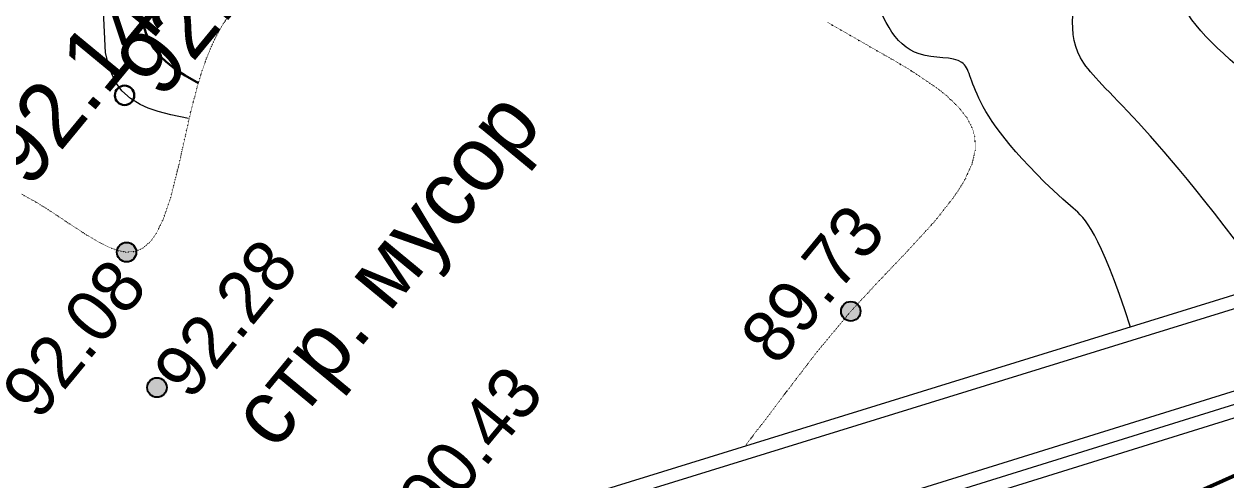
# Model space of a CAD drawing. Header units: millimetres. Extents: x -2893842 to -949497, y -1203244 to 262218.
# Drawn here: x -2418957 to -2400446, y -578340 to -571327 of the extents above; entities that cross this region are included whole.
import ezdxf

# ---------------------------------------------------------------- set-up
doc = ezdxf.new("R2010")
doc.units = ezdxf.units.MM
doc.linetypes.add('g5_366', pattern=[0.85, 0.1, -0.75])
doc.layers.get('0').update_dxf_attribs({"lineweight": 5})
for name, color, linetype in [('!!!_ Размеры', 7, 'Continuous'), ('06_Инженерно-технические сооружения', 253, 'Continuous'), ('10_Границы покрытий и угодий', 253, 'Continuous'), ('12_Рельеф', 253, 'Continuous'), ('14_Ограждения', 253, 'Continuous'), ('19_Горизонтали', 253, 'Continuous'), ('61_Отметки высоты поверхности', 253, 'Continuous'), ('65_Границы', 253, 'Continuous'), ('_Высоты_Блок', 253, 'Continuous')]:
    doc.layers.add(name, color=color, linetype=linetype)
doc.styles.add('LIKE17', font='d431.shx')
doc.styles.add('LIKE36', font='pragmai.shx')
doc.linetypes.add('g5_085a', pattern='A,0.001,[19,GUGK_2005.shx,S=1,R=180,X=0,Y=0],0.5,[18,GUGK_2005.shx,S=6,R=180,X=0,Y=0],0.5', length=1.001)
doc.linetypes.add('g5_472', pattern='A,0,-4,[25,GUGK_2005.shx,S=0.4,R=0,X=0,Y=-0.2],0', length=4)

# ---------------------------------------------------------------- blocks, each defined once
blk = doc.blocks.new('g5_330')
blk.add_hatch(color=0).paths.add_polyline_path([(-0.15, 0, 1), (0.15, 0, 1)])
at = {"color": 0}
blk.add_circle((0, 0), 0.15, dxfattribs=at)
blk = doc.blocks.new('Топо_07.04.17')
at = {"layer": '06_Инженерно-технические сооружения', "color": 7, "linetype": 'Continuous', "lineweight": 20}
blk.add_lwpolyline([(-539797, -411063), (-539522, -411063), (-538371, -409848), (-515572, -405539), (-514986, -404362), (-509114, -402295), (-502201, -401279), (-488082, -399536), (-459954, -396641), (-454444, -392213), (-454515, -389878), (-454715, -389884), (-454647, -392120), (-460033, -396448), (-488105, -399337), (-502228, -401081), (-509162, -402100), (-515128, -404200), (-515707, -405361), (-538472, -409663)], close=True, dxfattribs=at)
at = {"layer": '10_Границы покрытий и угодий', "color": 7, "linetype": 'g5_366', "lineweight": 20}
for points in [[(-539795, -402791), (-539545, -402970), (-539345, -403132), (-539076, -403359), (-538866, -403532), (-538702, -403656), (-538551, -403754), (-538416, -403823), (-538287, -403863), (-538144, -403865), (-538041, -403834), (-537907, -403745), (-537803, -403633), (-537671, -403429), (-537514, -403100), (-537332, -402612), (-537220, -402287), (-537060, -401828), (-536913, -401445), (-536822, -401234), (-536714, -401011), (-536580, -400777), (-536453, -400592), (-536326, -400441)], [(-527163, -401565), (-526605, -401975), (-526211, -402263), (-525952, -402460), (-525599, -402763), (-525472, -402889), (-525302, -403093), (-525191, -403275), (-525126, -403448), (-525106, -403581), (-525125, -403780), (-525199, -403985), (-525350, -404234), (-525529, -404454), (-525869, -404796), (-526364, -405227), (-526823, -405608), (-527307, -406024), (-527897, -406588), (-528354, -407061), (-528844, -407576), (-528992, -407724), (-529159, -407903)]]:
    blk.add_lwpolyline(points, dxfattribs=at)
at = {"layer": '12_Рельеф', "color": 7, "linetype": 'g5_085a', "lineweight": 20}
blk.add_lwpolyline([(-537109, -401928), (-537374, -401842), (-537559, -401769), (-537708, -401697), (-537825, -401627), (-537959, -401523), (-538080, -401386), (-538162, -401243), (-538231, -401024), (-538262, -400780), (-538221, -400139)], dxfattribs=at)
at = {"layer": '14_Ограждения', "color": 7, "linetype": 'Continuous', "lineweight": 20}
blk.add_lwpolyline([(-528033, -488745), (-528198, -488857), (-528364, -488969), (-534690, -479620), (-555032, -429640), (-560311, -414644), (-560854, -411007), (-538142, -411067), (-514742, -406601), (-507568, -404027), (-476454, -400669), (-467314, -399772), (-453757, -397864), (-453730, -398062), (-453702, -398260), (-467267, -400170), (-476413, -401067), (-507478, -404419), (-514637, -406988), (-538105, -411467), (-560389, -411409), (-559921, -414547), (-554658, -429498), (-534335, -479431)], close=True, dxfattribs=at)
at = {"layer": '14_Ограждения', "color": 7, "linetype": 'g5_472', "lineweight": 20}
blk.add_lwpolyline([(-528198, -488857), (-534513, -479525), (-554845, -429569), (-560116, -414596), (-560622, -411208), (-538124, -411267), (-514690, -406794), (-507523, -404223), (-476434, -400868), (-467291, -399971), (-453730, -398062)], dxfattribs=at)
at = {"layer": '19_Горизонтали', "color": 42, "linetype": 'Continuous', "lineweight": 30}
blk.add_lwpolyline([(-537647, -400323), (-537630, -400454), (-537611, -400542), (-537591, -400611), (-537554, -400709), (-537510, -400800), (-537470, -400869), (-537425, -400934), (-537358, -401018), (-537255, -401123), (-537196, -401175), (-537085, -401264), (-536895, -401402)], dxfattribs=at)
at = {"layer": '19_Горизонтали', "color": 42, "linetype": 'Continuous', "lineweight": 20}
for points, knots in [([(-541735, -402706, 25300), (-541883, -401964, 25300), (-542560, -400358, 25300), (-541129, -397254, 25300), (-544133, -395991, 25300), (-543998, -394009, 25300), (-543677, -392057, 25300), (-542078, -392849, 25300), (-541358, -391412, 25300), (-539731, -388738, 25300), (-535744, -387480, 25300), (-531899, -385527, 25300), (-529646, -385513, 25300), (-527662, -384004, 25300), (-529741, -382900, 25300), (-530242, -381512, 25300), (-530279, -380726, 25300), (-530166, -380002, 25300), (-530110, -379100, 25300), (-530263, -377753, 25300), (-529824, -376185, 25300), (-530846, -375066, 25300), (-529862, -373588, 25300), (-531914, -371229, 25300), (-534032, -369075, 25300), (-537325, -367897, 25300), (-538194, -364917, 25300), (-541078, -364674, 25300), (-543562, -365123, 25300), (-544133, -363156, 25300), (-545582, -365362, 25300), (-544549, -361747, 25300), (-549254, -358884, 25300), (-549671, -352670, 25300), (-549749, -347906, 25300), (-549913, -347309, 25300), (-549707, -346409, 25300), (-550620, -342337, 25300), (-550708, -336702, 25300), (-551830, -329237, 25300), (-551587, -323695, 25300), (-554680, -319114, 25300), (-553906, -314631, 25300), (-554562, -309984, 25300), (-555775, -305259, 25300), (-552565, -303549, 25300), (-553521, -300300, 25300), (-554732, -297039, 25300), (-553622, -292013, 25300), (-555756, -287947, 25300), (-556026, -283510, 25300), (-555919, -280065, 25300), (-557458, -274397, 25300), (-551677, -277195, 25300), (-551451, -265015, 25300), (-557530, -263365, 25300), (-557603, -259738, 25300), (-551092, -257435, 25300), (-555605, -250126, 25300), (-553746, -244737, 25300), (-549811, -242987, 25300), (-550918, -237852, 25300), (-547700, -235578, 25300), (-548161, -232028, 25300), (-545311, -230295, 25300), (-544953, -226785, 25300), (-543599, -224788, 25300), (-541038, -221373, 25300), (-541779, -217464, 25300), (-541424, -212807, 25300), (-538106, -208221, 25300), (-535440, -202839, 25300), (-533724, -196990, 25300), (-532316, -192700, 25300), (-524315, -187907, 25300), (-529136, -187320, 25300), (-527582, -185222, 25300), (-528407, -182390, 25300), (-524006, -181853, 25300), (-525315, -176865, 25300), (-523592, -174509, 25300), (-522878, -172761, 25300), (-519549, -173409, 25300), (-517328, -169889, 25300), (-513248, -171342, 25300), (-512484, -169753, 25300), (-511193, -169471, 25300), (-510318, -169318, 25300), (-507640, -167701, -67200)], [0, 0, 0, 0, 2.270258, 5.111779, 8.350305, 8.895506, 11.188797, 11.972088, 13.09072, 15.059021, 21.922292, 24.306666, 28.022657, 28.476937, 31.105985, 31.877304, 33.06316, 33.376946, 34.078011, 35.761568, 37.474215, 38.57858, 39.609158, 41.965889, 46.359284, 49.390346, 51.606786, 54.544721, 57.176636, 57.897546, 58.821303, 61.425547, 62.272458, 75.242717, 76.01191, 76.667886, 77.047374, 78.741512, 88.904719, 94.011119, 101.474986, 104.841916, 109.913878, 114.132201, 119.749568, 121.608905, 123.185651, 128.712458, 132.462127, 137.791666, 142.041265, 145.061495, 150.037937, 151.288706, 160.66222, 167.053523, 167.645411, 171.009409, 182.739062, 183.779602, 187.886896, 193.591581, 196.073314, 198.423822, 203.141361, 204.167851, 208.814711, 210.10182, 216.842408, 219.460034, 224.014398, 233.214886, 237.828131, 241.587936, 248.902843, 250.136413, 250.960137, 255.091379, 256.562032, 262.072788, 265.261978, 265.775836, 267.382273, 273.302999, 276.162657, 277.260693, 277.85098, 279.988592, 279.988592, 279.988592, 279.988592]), ([(-543826, -402858, 25800), (-544178, -401085, 25800), (-545321, -399256, 25800), (-544738, -396889, 25800), (-545963, -395966, 25800), (-545529, -393989, 25800), (-544457, -392227, 25800), (-544350, -390559, 25800), (-542812, -388261, 25800), (-543427, -385869, 25800), (-543086, -383927, 25800), (-542495, -381568, 25800), (-538766, -382287, 25800), (-536338, -379485, 25800), (-535422, -377879, 25800), (-534607, -376232, 25800), (-534489, -374948, 25800), (-535571, -372071, 25800), (-531333, -372991, 25800), (-536030, -369524, 25800), (-538091, -369385, 25800), (-538726, -367882, 25800), (-540702, -367777, 25800), (-543299, -368417, 25800), (-544307, -364891, 25800), (-546892, -368829, 25800), (-545030, -362366, 25800), (-550177, -359379, 25800), (-550700, -353306, 25800), (-550762, -348530, 25800), (-551114, -347253, 25800), (-550670, -345330, 25800), (-551590, -341536, 25800), (-551847, -335478, 25800), (-552887, -328999, 25800), (-552911, -323116, 25800), (-556273, -318540, 25800), (-555270, -314095, 25800), (-555828, -309193, 25800), (-557298, -305212, 25800), (-554678, -303538, 25800), (-555426, -300889, 25800), (-556794, -297550, 25800), (-555542, -292762, 25800), (-557243, -288807, 25800), (-557437, -284496, 25800), (-557313, -280243, 25800), (-559255, -273117, 25800), (-553254, -276181, 25800), (-552982, -264835, 25800), (-559170, -263403, 25800), (-559026, -259495, 25800), (-553171, -257545, 25800), (-556720, -250239, 25800), (-554777, -244810, 25800), (-550448, -241784, 25800), (-550793, -237103, 25800), (-548968, -232362, 25800), (-546205, -230241, 25800), (-545971, -226670, 25800), (-544909, -224907, 25800), (-542093, -221448, 25800), (-543771, -216803, 25800), (-542604, -213505, 25800), (-541934, -211550, 25800), (-538980, -207060, 25800), (-536453, -202252, 25800), (-535150, -198399, 25800), (-535058, -198112, 25800)], [0, 0, 0, 0, 5.423394, 6.00974, 6.678007, 9.494881, 10.760244, 13.021425, 14.242118, 18.858324, 19.55807, 20.218847, 25.868365, 26.600672, 31.255668, 31.395781, 32.083916, 35.226115, 36.767278, 40.20806, 43.974818, 44.280533, 44.685766, 49.373865, 50.657986, 52.303428, 56.942237, 58.450798, 69.940434, 71.583711, 72.985112, 73.795837, 77.415133, 84.382363, 92.041963, 97.187859, 101.550922, 108.123464, 109.637734, 116.741177, 117.309308, 117.791091, 124.189634, 128.530735, 131.620971, 136.902026, 140.655322, 146.839639, 148.393992, 156.607418, 163.420189, 164.01252, 167.805691, 177.330522, 181.26145, 184.509477, 192.272086, 193.378852, 199.762986, 201.447483, 203.81647, 205.818639, 214.53352, 215.881443, 216.29193, 220.731492, 231.817325, 232.717555, 232.717555, 232.717555, 232.717555]), ([(-520875, -406338, -67200), (-522516, -403442, 21800), (-524394, -402241, 21800), (-522360, -400280, 21800), (-523116, -398818, 21800), (-523167, -398728, 21800)], [0, 0, 0, 0, 1.837212, 5.399077, 5.634466, 5.634466, 5.634466, 5.634466]), ([(-523054, -406750, -67200), (-523371, -405210, 22300), (-525321, -403185, 22300), (-524770, -402307, 22300), (-526647, -402302, 22300), (-526315, -400083, 22300), (-527187, -399228, 22300), (-527270, -399085, 22300), (-527281, -399064, 22300)], [0, 0, 0, 0, 0.167019, 1.731224, 2.609975, 5.725646, 6.172498, 6.251026, 6.251026, 6.251026, 6.251026]), ([(-518748, -405936, -67200), (-520162, -403316, 21300), (-522653, -402199, 21300), (-521177, -400126, 21300), (-521672, -399237, 21300), (-521733, -399127, 21300)], [0, 0, 0, 0, 3.507405, 5.655831, 5.973256, 5.973256, 5.973256, 5.973256])]:
    blk.add_open_spline(points, degree=3, knots=knots, dxfattribs=at)
at = {"layer": '65_Границы', "color": 1, "linetype": 'Continuous', "lineweight": 50}
blk.add_polyline3d([(-450505, -535417, -67200), (-445050, -515783, -67200), (-429760, -458918, -67200), (-427742, -441267, -67200), (-431776, -429123, -67200), (-447231, -404612, -67200), (-448571, -398039, -67200), (-505049, -403930, -67200), (-525823, -410499, -67200), (-560106, -411105, -67200), (-559444, -416817, -67200), (-549609, -442417, -67200), (-536883, -474899, -67200), (-534987, -485605, -67200), (-543532, -492865, -67200), (-548795, -497276, -67200), (-560825, -505676, -67200), (-578680, -508732, -67200), (-583486, -502183, -67200), (-589422, -491540, -67200), (-612619, -462131, -67200)], dxfattribs=at)
at = {"layer": '_Высоты_Блок', "color": 7, "linetype": 'Continuous', "lineweight": 30}
blk.add_circle((-538046, -401462, -67200), 150, dxfattribs=at)
at = {"layer": '61_Отметки высоты поверхности', "color": 7, "linetype": 'Continuous', "lineweight": 20, "xscale": 999.9999999999995, "yscale": 999.9999999999995, "zscale": 999.9999999999995, "rotation": 43.98139083737546}
for p in [(-538287, -403863, -67200), (-538057, -405985, -67200), (-527307, -406024, -67200)]:
    blk.add_blockref('g5_330', p, dxfattribs=at)
at = {"layer": '10_Границы покрытий и угодий', "color": 7, "linetype": 'Continuous', "lineweight": 15, "style": 'LIKE36'}
blk.add_text('стр. мусор', height=1000, rotation=43.9814, dxfattribs=at).set_placement((-536367, -407176, -67200))
at = {"layer": '61_Отметки высоты поверхности', "color": 7, "linetype": 'Continuous', "lineweight": 15, "style": 'LIKE17'}
for s, p in [('92.08', (-539928, -406305, 19420)), ('92.28', (-537575, -406261, 19420)), ('89.73', (-528533, -406753, 19420)), ('90.43', (-534046, -408625, 19420))]:
    blk.add_text(s, height=800, rotation=43.9814, dxfattribs=at).set_placement(p)
at = {"layer": '_Высоты_Блок', "color": 7, "linetype": 'Continuous', "lineweight": 20, "char_height": 1000, "attachment_point": 4, "rotation": 43.9814, "style": 'LIKE17'}
for s, insert in [('92.33', (-537830, -401254, -67200)), ('92.14', (-540014, -402389, -67200))]:
    blk.add_mtext(s, dxfattribs=dict(at, insert=insert))

msp = doc.modelspace()

# ---------------------------------------------------------------- linework, layer by layer
at = {"layer": '65_Границы', "color": 1, "linetype": 'Continuous', "lineweight": 50}
msp.add_polyline3d([(-2315327.59704, -695658.61138, -67199.99998), (-2312120.08182, -675534.4705, -67199.99998), (-2303336.74691, -617309.19138, -67199.99998), (-2303320.83568, -599542.54154, -67199.99998), (-2308698.30649, -587930.68089, -67199.99998), (-2326817.81136, -565317.62176, -67199.99998), (-2328890.0698, -558937.86118, -67199.99998), (-2384343.36172, -571156.93297, -67199.99998), (-2404245.31873, -580024.97712, -67199.99998), (-2438241.07928, -584491.88486, -67199.99998), (-2436939.28166, -590092.80648, -67199.99998), (-2424281.83545, -614420.60036, -67199.99998), (-2407976.65808, -645261.89234, -67199.99998), (-2404886.18542, -655685.62865, -67199.99998), (-2412558.49281, -663862.17434, -67199.99998), (-2417290.10972, -668838.58885, -67199.99998), (-2428297.33277, -678541.02364, -67199.99998), (-2445694.15979, -683589.91557, -67199.99998), (-2451207.49932, -677623.87105, -67199.99998), (-2458304.51419, -667717.55085, -67199.99998), (-2484668.48047, -641111.02755, -67199.99998)], dxfattribs=at)

# ---------------------------------------------------------------- block references
at = {"layer": '!!!_ Размеры', "color": 1, "lineweight": 0, "rotation": 6.471407436947433}
msp.add_blockref('Топо_07.04.17', (-1928038.79367, -112877.83782), dxfattribs=at)

doc.saveas('drawing.dxf')
